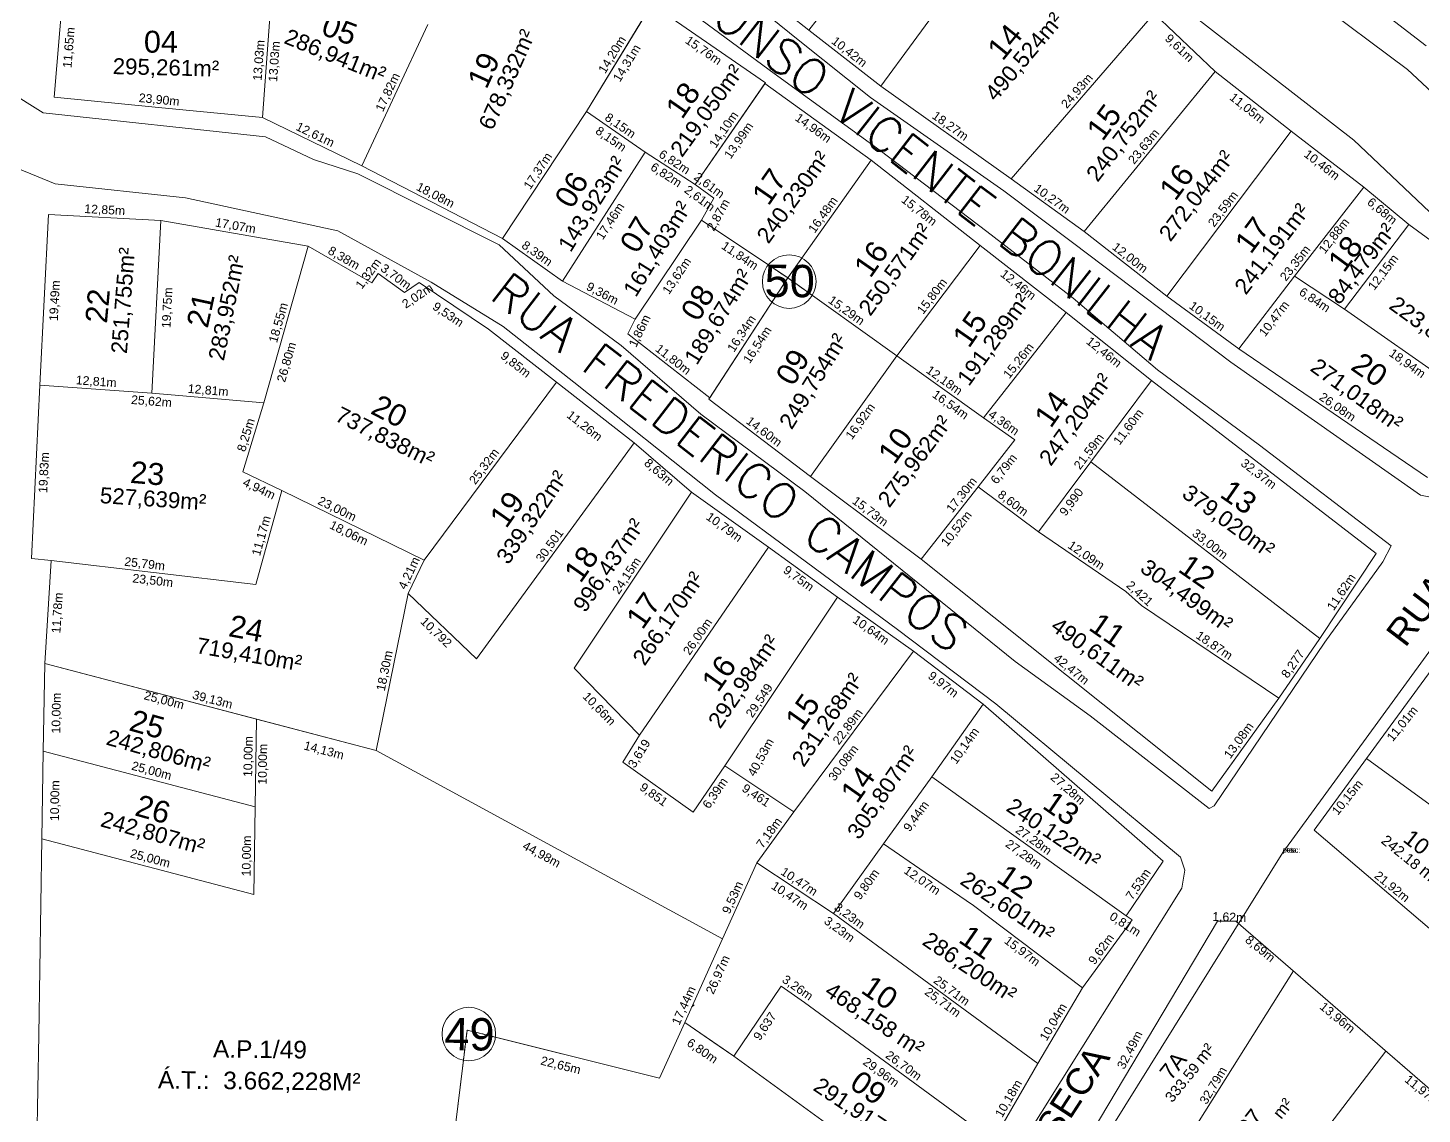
# Model space of a CAD drawing. Header units: metres. Extents: x 3808 to 8215, y 2374 to 6187.
# Drawn here: x 5423.2 to 5582.4, y 4436.8 to 4560.8 of the extents above; entities that cross this region are included whole.
import ezdxf
from ezdxf.enums import TextEntityAlignment as Align

# ---------------------------------------------------------------- set-up
doc = ezdxf.new("R2010")
doc.units = ezdxf.units.M
for name, pattern in [('CENTER', [2, 1.25, -0.25, 0.25, -0.25]), ('CONTINUO', [0]), ('TRACEJADA2', [0.375, 0.25, -0.125])]:
    doc.linetypes.add(name, pattern=pattern)
for name, color, linetype in [('0 - Cotas', 7, 'Continuous'), ('0 - Linhas Quadras', 7, 'Continuous'), ('0 - Nome Ruas', 7, 'CENTER'), ('0 - Numero de Lotes', 6, 'Continuous'), ('0 - Área Dos Lotes', 1, 'Continuous'), ('Areas Lotes', 1, 'Continuous'), ('COTAS', 7, 'Continuous'), ('LOTES_LINHAS', 7, 'Continuous'), ('LOTES_Q-49', 7, 'Continuous'), ('LOTES_Q-50', 7, 'Continuous'), ('LOTES_Q-51', 7, 'Continuous'), ('LOTES_Q-52', 7, 'Continuous'), ('PERIMETRO', 7, 'CONTINUO'), ('POLIGONAL IEIPA', 7, 'CONTINUO'), ('Poligono_LOTES_Q_28Anno2', 6, 'Continuous'), ('quadras', 7, 'Continuous'), ('Texto', 7, 'Continuous'), ('verde', 3, 'Continuous')]:
    doc.layers.add(name, color=color, linetype=linetype)
doc.styles.add('Arial', font='arial.ttf')
doc.styles.add('pedro', font='arial.ttf', dxfattribs={"height": 3})
doc.styles.add('SIMPLEX', font='simplex', dxfattribs={"height": 0.2})
doc.styles.get("Standard").update_dxf_attribs({"font": 'arial.ttf'})

msp = doc.modelspace()

# ---------------------------------------------------------------- linework, layer by layer
at = {"color": 217, "lineweight": 5, "true_color": 0x93278f}
msp.add_line((5558.39, 4473.669, 0), (5562.215, 4478.975, 0), dxfattribs=at)
at = {"layer": '0 - Linhas Quadras', "linetype": 'Continuous', "lineweight": 5}
for p, q in [((5576.07, 4477.416, 0), (5589.099, 4495.214, 0)), ((5576.07, 4477.416, 0), (5570.069, 4469.219, 0)), ((5576.07, 4477.416, 0), (5594.34, 4464.041, 0)), ((5570.069, 4469.219, 0), (5586.752, 4454.987, 0)), ((5559.051, 4458.824, 0), (5542.267, 4430.608, 0)), ((5561.15, 4458.836, 0), (5559.051, 4458.824, 0)), ((5587.328, 4436.151, 0), (5561.15, 4458.836, 0)), ((5567.718, 4453.144, 0), (5550.135, 4425.188, 0)), ((5578.276, 4443.995, 0), (5559.036, 4418.887, 0)), ((5587.328, 4436.151, 0), (5576.748, 4445.32, 0))]:
    msp.add_line(p, q, dxfattribs=at)
at = {"layer": 'COTAS', "color": 0, "linetype": 'TRACEJADA2', "lineweight": 5}
for p, q in [((5509.995, 4532.261, 0), (5511.605, 4534.53, 0)), ((5509.995, 4532.261, 0), (5507.773, 4533.747, 0)), ((5508.186, 4529.498, 0), (5509.995, 4532.261, 0)), ((5512.785, 4530.264, 0), (5509.995, 4532.261, 0)), ((5472.966, 4442.954, 0), (5473.383, 4446.401, 0)), ((5476.623, 4445.592, 0), (5473.383, 4446.401, 0))]:
    msp.add_line(p, q, dxfattribs=at)
at = {"layer": 'COTAS', "color": 0, "lineweight": 5}
for p, q in [((5425.171, 4488.238, 0), (5449.352, 4481.891, 0)), ((5449.192, 4471.892, 0), (5449.352, 4481.891, 0)), ((5449.352, 4481.891, 0), (5463.021, 4478.303, 0)), ((5463.021, 4478.303, 0), (5502.536, 4456.809, 0)), ((5449.031, 4461.893, 0), (5449.192, 4471.892, 0)), ((5424.489, 4445.859, 0), (5424.849, 4468.241, 0)), ((5424.849, 4468.241, 0), (5449.031, 4461.893, 0)), ((5424.85, 4468.241, 0), (5424.849, 4468.241, 0)), ((5424.749, 4461.986, 0), (5424.749, 4461.986, 0)), ((5502.536, 4456.809, 0), (5498.227, 4447.269, 0)), ((5498.227, 4447.269, 0), (5495.356, 4440.914, 0)), ((5423.807, 4403.48, 0), (5424.489, 4445.859, 0)), ((5473.383, 4446.401, 0), (5472.966, 4442.954, 0)), ((5476.623, 4445.592, 0), (5473.383, 4446.401, 0)), ((5476.433, 4445.639, 0), (5476.623, 4445.592, 0)), ((5495.356, 4440.914, 0), (5476.623, 4445.592, 0)), ((5472.966, 4442.954, 0), (5470.541, 4422.915, 0))]:
    msp.add_line(p, q, dxfattribs=at)
for centre in [(5510.16, 4531.834, 0), (5473.586, 4445.949, 0)]:
    msp.add_circle(centre, 3.059, dxfattribs=at)
at = {"layer": 'LOTES_LINHAS', "color": 5, "lineweight": 5}
for p, q in [((5574.61, 4547.97), (5542.396, 4573.007)), ((5580.736, 4556.042), (5557.164, 4573.676)), ((5503.7, 4565.507), (5511.356, 4559.282)), ((5498.065, 4563.242), (5508.457, 4555.61)), ((5511.356, 4559.282), (5519.433, 4552.841)), ((5508.457, 4555.61), (5520.529, 4546.796)), ((5587.908, 4549.344), (5580.736, 4556.042)), ((5425.007, 4551.112), (5420.91, 4553.635)), ((5519.433, 4552.841), (5534.66, 4542.191)), ((5450.375, 4548.379), (5425.007, 4551.112)), ((5455.85, 4545.777), (5450.375, 4548.379)), ((5583.25, 4539.802), (5574.61, 4547.97)), ((5460.913, 4544.139), (5455.85, 4545.777)), ((5520.529, 4546.796), (5532.703, 4537.556)), ((5422.103, 4544.734), (5426.354, 4542.984)), ((5477.044, 4536.024), (5460.913, 4544.139)), ((5426.354, 4542.984), (5441.25, 4541.4)), ((5441.25, 4541.4), (5458.646, 4537.63)), ((5534.66, 4542.191), (5542.636, 4536.174)), ((5458.646, 4537.63), (5469.295, 4531.77)), ((5532.703, 4537.556), (5542.566, 4529.931)), ((5542.636, 4536.174), (5560.583, 4522.636)), ((5483.299, 4530.227), (5477.044, 4536.024)), ((5469.295, 4531.77), (5477.494, 4526.703)), ((5490.961, 4524.531), (5483.299, 4530.227)), ((5542.566, 4529.931), (5552.212, 4521.778)), ((5477.494, 4526.703), (5485.572, 4520.368)), ((5500.081, 4516.702), (5490.961, 4524.531)), ((5552.212, 4521.778), (5563.863, 4513.18)), ((5560.583, 4522.636), (5582.215, 4507.47)), ((5485.572, 4520.368), (5501.727, 4507.485)), ((5511.942, 4507.89), (5500.081, 4516.702)), ((5563.863, 4513.18), (5578.869, 4501.686)), ((5501.727, 4507.485), (5522.51, 4492.116)), ((5535.961, 4488.463), (5511.942, 4507.89)), ((5582.215, 4507.47), (5584.327, 4507.022)), ((5578.869, 4501.686), (5577.922, 4499.861)), ((5577.922, 4499.861), (5571.292, 4490.67)), ((5522.51, 4492.116), (5533.739, 4483.628)), ((5571.292, 4490.67), (5558.671, 4471.995)), ((5544.527, 4482.264), (5535.961, 4488.463)), ((5533.739, 4483.628), (5554.816, 4466.139)), ((5558.104, 4471.702), (5544.527, 4482.264)), ((5558.671, 4471.995), (5558.104, 4471.702)), ((5554.816, 4466.139), (5555.329, 4464.652)), ((5555.329, 4464.652), (5554.97, 4462.599)), ((5554.97, 4462.599), (5535.974, 4432.252))]:
    msp.add_line(p, q, dxfattribs=at)
at = {"layer": 'LOTES_Q-49', "color": 41, "lineweight": 5, "true_color": 0xf4ee51}
for p, q in [((5424.63, 4520.018, 0), (5425.594, 4539.484, 0)), ((5425.594, 4539.484, 0), (5438.427, 4538.81, 0)), ((5438.427, 4538.81, 0), (5455.241, 4535.863, 0)), ((5455.241, 4535.863, 0), (5462.502, 4531.688, 0)), ((5455.241, 4535.863, 0), (5455.241, 4535.863, 0)), ((5462.502, 4531.688, 0), (5463.238, 4532.78, 0)), ((5463.238, 4532.78, 0), (5466.226, 4530.604, 0)), ((5466.226, 4530.604, 0), (5467.909, 4531.724, 0)), ((5467.909, 4531.724, 0), (5475.823, 4526.41, 0)), ((5475.823, 4526.41, 0), (5483.59, 4520.358, 0)), ((5483.59, 4520.358, 0), (5492.462, 4513.428, 0)), ((5423.65, 4500.216, 0), (5424.63, 4520.018, 0)), ((5492.462, 4513.428, 0), (5499.015, 4507.809, 0)), ((5499.015, 4507.809, 0), (5507.777, 4501.514, 0)), ((5507.777, 4501.514, 0), (5515.676, 4495.805, 0)), ((5425.92, 4499.99, 0), (5423.65, 4500.216, 0)), ((5425.171, 4488.238, 0), (5425.92, 4499.99, 0)), ((5515.676, 4495.805, 0), (5524.364, 4489.665, 0)), ((5524.364, 4489.665, 0), (5532.286, 4483.609, 0)), ((5425.01, 4478.24, 0), (5425.171, 4488.238, 0)), ((5532.286, 4483.609, 0), (5552.836, 4465.669, 0)), ((5424.849, 4468.241, 0), (5425.01, 4478.24, 0)), ((5424.489, 4445.859, 0), (5424.849, 4468.241, 0)), ((5552.836, 4465.669, 0), (5548.629, 4459.429, 0)), ((5549.308, 4458.994, 0), (5543.647, 4451.217, 0)), ((5548.629, 4459.429, 0), (5549.308, 4458.994, 0)), ((5543.647, 4451.217, 0), (5538.529, 4442.582, 0)), ((5423.807, 4403.48, 0), (5424.489, 4445.859, 0)), ((5538.529, 4442.582, 0), (5533.452, 4433.761, 0))]:
    msp.add_line(p, q, dxfattribs=at)
at = {"layer": 'LOTES_Q-49', "lineweight": 5}
for p, q in [((5424.63, 4520.018, 0), (5425.594, 4539.484, 0)), ((5425.594, 4539.484, 0), (5438.427, 4538.81, 0)), ((5438.427, 4538.81, 0), (5437.41, 4519.083, 0)), ((5437.41, 4519.083, 0), (5438.427, 4538.81, 0)), ((5438.427, 4538.81, 0), (5455.241, 4535.863, 0)), ((5438.427, 4538.81, 0), (5438.427, 4538.81, 0)), ((5450.174, 4518.015, 0), (5455.241, 4535.863, 0)), ((5455.241, 4535.863, 0), (5450.174, 4518.015, 0)), ((5455.241, 4535.863, 0), (5462.502, 4531.688, 0)), ((5462.502, 4531.688, 0), (5463.238, 4532.78, 0)), ((5463.238, 4532.78, 0), (5466.226, 4530.604, 0)), ((5466.226, 4530.604, 0), (5467.909, 4531.724, 0)), ((5467.909, 4531.724, 0), (5475.823, 4526.41, 0)), ((5475.823, 4526.41, 0), (5483.59, 4520.358, 0)), ((5475.823, 4526.41, 0), (5475.823, 4526.41, 0)), ((5468.469, 4500.047, 0), (5483.59, 4520.358, 0)), ((5483.59, 4520.358, 0), (5468.469, 4500.047, 0)), ((5483.59, 4520.358, 0), (5492.462, 4513.428, 0)), ((5423.65, 4500.216, 0), (5424.63, 4520.018, 0)), ((5437.41, 4519.083, 0), (5424.63, 4520.018, 0)), ((5424.63, 4520.018, 0), (5424.63, 4520.018, 0)), ((5424.63, 4520.018, 0), (5437.41, 4519.083, 0)), ((5424.63, 4520.018, 0), (5424.63, 4520.018, 0)), ((5450.174, 4518.015, 0), (5437.41, 4519.083, 0)), ((5437.41, 4519.083, 0), (5450.174, 4518.015, 0)), ((5447.791, 4510.115, 0), (5450.174, 4518.015, 0)), ((5450.174, 4518.015, 0), (5447.791, 4510.115, 0)), ((5492.462, 4513.428, 0), (5474.48, 4488.79, 0)), ((5474.48, 4488.791, 0), (5492.462, 4513.428, 0)), ((5492.462, 4513.428, 0), (5492.462, 4513.428, 0)), ((5492.462, 4513.428, 0), (5499.015, 4507.809, 0)), ((5452.252, 4508.003, 0), (5447.791, 4510.115, 0)), ((5447.791, 4510.115, 0), (5452.252, 4508.003, 0)), ((5452.252, 4508.003, 0), (5449.264, 4497.244, 0)), ((5449.264, 4497.244, 0), (5452.252, 4508.003, 0)), ((5468.469, 4500.047, 0), (5452.252, 4508.003, 0)), ((5452.252, 4508.003, 0), (5468.469, 4500.047, 0)), ((5485.626, 4487.707, 0), (5499.015, 4507.809, 0)), ((5499.015, 4507.809, 0), (5485.626, 4487.707, 0)), ((5499.015, 4507.809, 0), (5507.777, 4501.514, 0)), ((5493.07, 4480.072, 0), (5507.777, 4501.514, 0)), ((5507.777, 4501.514, 0), (5493.07, 4480.072, 0)), ((5507.777, 4501.514, 0), (5515.676, 4495.805, 0)), ((5507.777, 4501.514, 0), (5507.777, 4501.514, 0)), ((5507.777, 4501.514, 0), (5507.777, 4501.514, 0)), ((5425.92, 4499.99, 0), (5423.65, 4500.216, 0)), ((5425.171, 4488.238, 0), (5425.92, 4499.99, 0)), ((5449.264, 4497.244, 0), (5425.92, 4499.99, 0)), ((5425.92, 4499.99, 0), (5449.264, 4497.244, 0)), ((5466.67, 4496.238, 0), (5468.469, 4500.047, 0)), ((5468.469, 4500.047, 0), (5466.67, 4496.238, 0)), ((5466.67, 4496.238, 0), (5463.021, 4478.303, 0)), ((5463.021, 4478.303, 0), (5466.67, 4496.238, 0)), ((5474.48, 4488.79, 0), (5466.67, 4496.238, 0)), ((5466.67, 4496.238, 0), (5474.48, 4488.791, 0)), ((5502.814, 4476.545, 0), (5515.676, 4495.805, 0)), ((5515.676, 4495.805, 0), (5502.814, 4476.545, 0)), ((5515.676, 4495.805, 0), (5524.364, 4489.665, 0)), ((5515.676, 4495.805, 0), (5515.676, 4495.805, 0)), ((5474.48, 4488.791, 0), (5474.48, 4488.791, 0)), ((5510.694, 4471.31, 0), (5524.364, 4489.665, 0)), ((5524.364, 4489.665, 0), (5510.694, 4471.31, 0)), ((5524.364, 4489.665, 0), (5532.286, 4483.609, 0)), ((5524.364, 4489.665, 0), (5524.364, 4489.665, 0)), ((5463.021, 4478.303, 0), (5425.171, 4488.238, 0)), ((5493.07, 4480.072, 0), (5485.626, 4487.707, 0)), ((5485.626, 4487.707, 0), (5493.07, 4480.072, 0)), ((5526.453, 4475.319, 0), (5532.286, 4483.609, 0)), ((5532.286, 4483.609, 0), (5526.453, 4475.319, 0)), ((5532.286, 4483.609, 0), (5552.836, 4465.669, 0)), ((5491.167, 4476.994, 0), (5493.07, 4480.072, 0)), ((5493.07, 4480.072, 0), (5491.167, 4476.994, 0)), ((5463.021, 4478.303, 0), (5463.021, 4478.303, 0)), ((5502.536, 4456.809, 0), (5463.021, 4478.303, 0)), ((5499.192, 4471.281, 0), (5491.167, 4476.994, 0)), ((5491.167, 4476.994, 0), (5499.192, 4471.281, 0)), ((5502.814, 4476.545, 0), (5499.192, 4471.281, 0)), ((5499.192, 4471.281, 0), (5502.814, 4476.545, 0)), ((5510.694, 4471.31, 0), (5502.814, 4476.545, 0)), ((5502.814, 4476.545, 0), (5510.694, 4471.31, 0)), ((5520.932, 4467.656, 0), (5526.453, 4475.319, 0)), ((5526.453, 4475.319, 0), (5520.932, 4467.656, 0)), ((5548.629, 4459.429, 0), (5526.453, 4475.319, 0)), ((5526.453, 4475.319, 0), (5548.629, 4459.429, 0)), ((5506.471, 4465.49, 0), (5510.694, 4471.31, 0)), ((5510.694, 4471.31, 0), (5506.471, 4465.49, 0)), ((5515.204, 4459.708, 0), (5520.932, 4467.656, 0)), ((5520.932, 4467.656, 0), (5515.204, 4459.708, 0)), ((5520.932, 4467.656, 0), (5525.665, 4464.406, 0)), ((5525.665, 4464.406, 0), (5520.932, 4467.656, 0)), ((5502.536, 4456.809, 0), (5506.472, 4465.49, 0)), ((5506.471, 4465.49, 0), (5502.536, 4456.809, 0)), ((5515.204, 4459.708, 0), (5506.471, 4465.49, 0)), ((5506.472, 4465.49, 0), (5515.204, 4459.708, 0)), ((5552.836, 4465.669, 0), (5548.629, 4459.429, 0)), ((5525.665, 4464.406, 0), (5531.202, 4460.603, 0)), ((5531.202, 4460.603, 0), (5525.665, 4464.406, 0)), ((5517.806, 4457.798, 0), (5515.204, 4459.708, 0)), ((5515.204, 4459.708, 0), (5517.806, 4457.798, 0)), ((5531.202, 4460.603, 0), (5543.647, 4451.217, 0)), ((5531.202, 4460.603, 0), (5531.202, 4460.603, 0)), ((5543.647, 4451.217, 0), (5531.202, 4460.603, 0)), ((5549.308, 4458.994, 0), (5543.647, 4451.217, 0)), ((5548.629, 4459.429, 0), (5548.629, 4459.429, 0)), ((5548.629, 4459.429, 0), (5549.308, 4458.994, 0)), ((5548.629, 4459.429, 0), (5548.629, 4459.429, 0)), ((5498.227, 4447.269, 0), (5502.536, 4456.809, 0)), ((5538.529, 4442.582, 0), (5517.806, 4457.798, 0)), ((5517.806, 4457.798, 0), (5538.529, 4442.582, 0)), ((5517.806, 4457.798, 0), (5517.806, 4457.798, 0)), ((5509.235, 4451.398, 0), (5503.828, 4443.421, 0)), ((5503.828, 4443.421, 0), (5509.235, 4451.398, 0)), ((5511.913, 4449.537, 0), (5509.235, 4451.398, 0)), ((5509.235, 4451.398, 0), (5511.913, 4449.537, 0)), ((5543.647, 4451.217, 0), (5538.529, 4442.582, 0)), ((5533.452, 4433.761, 0), (5511.913, 4449.537, 0)), ((5511.913, 4449.537, 0), (5533.452, 4433.761, 0)), ((5495.356, 4440.914, 0), (5498.227, 4447.269, 0)), ((5503.828, 4443.421, 0), (5498.227, 4447.269, 0)), ((5498.227, 4447.269, 0), (5502.177, 4444.556, 0)), ((5498.227, 4447.269, 0), (5498.227, 4447.269, 0)), ((5470.541, 4422.915, 0), (5473.383, 4446.401, 0)), ((5473.383, 4446.401, 0), (5495.356, 4440.914, 0)), ((5502.177, 4444.556, 0), (5503.828, 4443.421, 0)), ((5528.585, 4425.452, 0), (5503.828, 4443.421, 0)), ((5503.828, 4443.421, 0), (5528.585, 4425.452, 0)), ((5538.529, 4442.582, 0), (5533.452, 4433.761, 0))]:
    msp.add_line(p, q, dxfattribs=at)
at = {"layer": 'LOTES_Q-50', "lineweight": 5}
for p, q in [((5426.233, 4552.882, 0), (5427.211, 4564.488, 0)), ((5450.98, 4563.555, 0), (5450.021, 4550.562, 0)), ((5450.021, 4550.562, 0), (5450.98, 4563.555, 0)), ((5487.018, 4551.249, 0), (5494.463, 4563.465, 0)), ((5494.407, 4563.374, 0), (5487.018, 4551.249, 0)), ((5494.463, 4563.465, 0), (5507.438, 4554.518, 0)), ((5461.366, 4545.047, 0), (5468.921, 4561.186, 0)), ((5468.921, 4561.186, 0), (5461.366, 4545.047, 0)), ((5507.438, 4554.518, 0), (5499.443, 4542.904, 0)), ((5499.443, 4542.904, 0), (5507.378, 4554.431, 0)), ((5507.378, 4554.431, 0), (5519.525, 4545.701, 0)), ((5507.438, 4554.518, 0), (5507.438, 4554.518, 0)), ((5438.177, 4551.717, 0), (5426.233, 4552.882, 0)), ((5450.021, 4550.562, 0), (5438.177, 4551.717, 0)), ((5461.366, 4545.047, 0), (5450.021, 4550.562, 0)), ((5487.018, 4551.249, 0), (5477.434, 4536.766, 0)), ((5477.434, 4536.766, 0), (5487.018, 4551.249, 0)), ((5493.707, 4546.597, 0), (5487.018, 4551.249, 0)), ((5487.018, 4551.249, 0), (5493.707, 4546.597, 0)), ((5484.277, 4531.905, 0), (5493.707, 4546.597, 0)), ((5493.707, 4546.597, 0), (5484.277, 4531.905, 0)), ((5499.443, 4542.904, 0), (5493.707, 4546.597, 0)), ((5493.707, 4546.597, 0), (5499.443, 4542.904, 0)), ((5509.995, 4532.261, 0), (5519.525, 4545.701, 0)), ((5519.525, 4545.701, 0), (5509.995, 4532.261, 0)), ((5519.525, 4545.701, 0), (5531.945, 4535.968, 0)), ((5519.525, 4545.701, 0), (5519.525, 4545.701, 0)), ((5519.525, 4545.701, 0), (5519.525, 4545.701, 0)), ((5477.434, 4536.766, 0), (5461.366, 4545.047, 0)), ((5461.366, 4545.047, 0), (5461.366, 4545.047, 0)), ((5501.54, 4541.35, 0), (5499.443, 4542.904, 0)), ((5499.443, 4542.904, 0), (5501.54, 4541.35, 0)), ((5500.155, 4538.839, 0), (5501.54, 4541.35, 0)), ((5501.54, 4541.35, 0), (5500.155, 4538.839, 0)), ((5492.558, 4527.536, 0), (5500.155, 4538.839, 0)), ((5500.155, 4538.839, 0), (5492.558, 4527.536, 0)), ((5509.995, 4532.261, 0), (5500.155, 4538.839, 0)), ((5500.155, 4538.839, 0), (5509.995, 4532.261, 0)), ((5484.277, 4531.905, 0), (5477.434, 4536.766, 0)), ((5522.428, 4523.36, 0), (5531.945, 4535.968, 0)), ((5531.945, 4535.968, 0), (5522.428, 4523.36, 0)), ((5531.945, 4535.968, 0), (5541.765, 4528.291, 0)), ((5492.558, 4527.536, 0), (5484.277, 4531.905, 0)), ((5484.277, 4531.905, 0), (5484.277, 4531.905, 0)), ((5500.973, 4518.402, 0), (5509.995, 4532.261, 0)), ((5509.995, 4532.261, 0), (5501.08, 4518.566, 0)), ((5522.428, 4523.36, 0), (5509.995, 4532.261, 0)), ((5509.995, 4532.261, 0), (5522.428, 4523.36, 0)), ((5532.34, 4516.284, 0), (5541.765, 4528.291, 0)), ((5541.765, 4528.291, 0), (5532.34, 4516.284, 0)), ((5541.765, 4528.291, 0), (5551.524, 4520.553, 0)), ((5541.765, 4528.291, 0), (5541.765, 4528.291, 0)), ((5541.765, 4528.291, 0), (5541.765, 4528.291, 0)), ((5491.752, 4525.863, 0), (5492.558, 4527.536, 0)), ((5492.558, 4527.536, 0), (5492.558, 4527.536, 0)), ((5501.08, 4518.566, 0), (5491.752, 4525.863, 0)), ((5512.605, 4509.582, 0), (5522.428, 4523.36, 0)), ((5522.428, 4523.36, 0), (5512.605, 4509.582, 0)), ((5532.34, 4516.284, 0), (5522.428, 4523.36, 0)), ((5522.428, 4523.36, 0), (5532.34, 4516.284, 0)), ((5544.581, 4511.261, 0), (5551.524, 4520.553, 0)), ((5551.524, 4520.553, 0), (5544.581, 4511.261, 0)), ((5551.524, 4520.553, 0), (5577.157, 4500.785, 0)), ((5512.605, 4509.582, 0), (5500.973, 4518.402, 0)), ((5501.08, 4518.566, 0), (5501.08, 4518.566, 0)), ((5535.906, 4513.771, 0), (5532.34, 4516.284, 0)), ((5532.34, 4516.284, 0), (5535.906, 4513.771, 0)), ((5531.724, 4508.425, 0), (5535.906, 4513.771, 0)), ((5535.906, 4513.771, 0), (5531.724, 4508.425, 0)), ((5538.601, 4503.258, 0), (5544.581, 4511.261, 0)), ((5544.581, 4511.261, 0), (5538.601, 4503.258, 0)), ((5544.581, 4511.261, 0), (5570.728, 4491.102, 0)), ((5570.716, 4491.112, 0), (5544.581, 4511.261, 0)), ((5525.207, 4500.172, 0), (5512.605, 4509.582, 0)), ((5512.605, 4509.582, 0), (5512.605, 4509.582, 0)), ((5525.207, 4500.172, 0), (5531.724, 4508.425, 0)), ((5531.724, 4508.425, 0), (5525.207, 4500.172, 0)), ((5531.724, 4508.425, 0), (5538.601, 4503.258, 0)), ((5538.601, 4503.258, 0), (5531.724, 4508.425, 0)), ((5548.606, 4496.467, 0), (5538.601, 4503.258, 0)), ((5538.601, 4503.258, 0), (5548.594, 4496.477, 0)), ((5558.39, 4473.669, 0), (5525.207, 4500.172, 0)), ((5525.207, 4500.172, 0), (5525.207, 4500.172, 0)), ((5577.157, 4500.785, 0), (5570.716, 4491.112, 0)), ((5548.594, 4496.477, 0), (5550.387, 4494.851, 0)), ((5550.387, 4494.851, 0), (5548.606, 4496.467, 0)), ((5566.041, 4484.281, 0), (5550.387, 4494.851, 0)), ((5550.387, 4494.851, 0), (5566.041, 4484.281, 0)), ((5570.728, 4491.102, 0), (5566.054, 4484.272, 0)), ((5570.716, 4491.112, 0), (5570.716, 4491.112, 0)), ((5566.041, 4484.281, 0), (5558.39, 4473.669, 0)), ((5566.054, 4484.272, 0), (5566.041, 4484.281, 0)), ((5566.054, 4484.272, 0), (5566.054, 4484.272, 0)), ((5558.39, 4473.669, 0), (5558.39, 4473.669, 0))]:
    msp.add_line(p, q, dxfattribs=at)
at = {"layer": 'LOTES_Q-51', "lineweight": 5}
for p, q in [((5520.622, 4554.151, 0), (5536.01, 4575.165, 0)), ((5536.01, 4575.165, 0), (5520.622, 4554.151, 0)), ((5512.398, 4560.553, 0), (5519.918, 4570.213, 0)), ((5519.918, 4570.213, 0), (5512.398, 4560.553, 0)), ((5512.398, 4560.553, 0), (5504.41, 4566.852, 0)), ((5535.515, 4543.573, 0), (5551.804, 4562.442, 0)), ((5551.804, 4562.442, 0), (5535.515, 4543.573, 0)), ((5551.804, 4562.442, 0), (5558.78, 4555.835, 0)), ((5520.622, 4554.151, 0), (5512.398, 4560.553, 0)), ((5512.398, 4560.553, 0), (5512.398, 4560.553, 0)), ((5558.78, 4555.835, 0), (5543.823, 4537.538, 0)), ((5543.823, 4537.538, 0), (5558.78, 4555.835, 0)), ((5558.78, 4555.835, 0), (5558.78, 4555.835, 0)), ((5558.78, 4555.835, 0), (5567.465, 4549.005, 0)), ((5535.515, 4543.573, 0), (5520.622, 4554.151, 0)), ((5520.622, 4554.151, 0), (5520.622, 4554.151, 0)), ((5553.285, 4530.156, 0), (5567.465, 4549.005, 0)), ((5567.465, 4549.005, 0), (5553.285, 4530.156, 0)), ((5567.465, 4549.005, 0), (5575.755, 4542.619, 0)), ((5567.465, 4549.005, 0), (5567.465, 4549.005, 0)), ((5543.823, 4537.538, 0), (5535.515, 4543.573, 0)), ((5535.515, 4543.573, 0), (5535.515, 4543.573, 0)), ((5567.83, 4532.467, 0), (5575.755, 4542.619, 0)), ((5575.755, 4542.619, 0), (5567.83, 4532.467, 0)), ((5575.755, 4542.619, 0), (5580.899, 4538.353, 0)), ((5575.755, 4542.619, 0), (5575.755, 4542.619, 0)), ((5573.536, 4528.692, 0), (5580.899, 4538.353, 0)), ((5580.899, 4538.353, 0), (5573.536, 4528.692, 0)), ((5580.899, 4538.353, 0), (5595.905, 4527.302, 0)), ((5553.285, 4530.156, 0), (5543.823, 4537.538, 0)), ((5561.47, 4524.152, 0), (5567.83, 4532.467, 0)), ((5567.83, 4532.467, 0), (5561.47, 4524.152, 0)), ((5567.83, 4532.467, 0), (5573.536, 4528.692, 0)), ((5573.536, 4528.692, 0), (5567.83, 4532.467, 0)), ((5561.47, 4524.152, 0), (5553.285, 4530.156, 0)), ((5573.536, 4528.692, 0), (5589.054, 4517.83, 0)), ((5589.054, 4517.83, 0), (5573.536, 4528.692, 0)), ((5573.536, 4528.692, 0), (5573.536, 4528.692, 0)), ((5583.014, 4509.46, 0), (5561.47, 4524.152, 0))]:
    msp.add_line(p, q, dxfattribs=at)
at = {"layer": 'LOTES_Q-52', "lineweight": 5, "transparency": 16777216}
msp.add_line((5582.882, 4558.733, 0), (5575.406, 4564.516, 0), dxfattribs=at)
at = {"layer": 'PERIMETRO', "lineweight": 5}
for p, q in [((5425.01, 4478.24, 0), (5425.171, 4488.238, 0)), ((5425.171, 4488.238, 0), (5449.352, 4481.891, 0)), ((5449.352, 4481.891, 0), (5449.192, 4471.892, 0)), ((5424.849, 4468.241, 0), (5425.01, 4478.24, 0)), ((5449.192, 4471.892, 0), (5425.01, 4478.24, 0)), ((5425.01, 4478.24, 0), (5449.192, 4471.892, 0)), ((5449.192, 4471.892, 0), (5449.031, 4461.893, 0)), ((5449.031, 4461.893, 0), (5424.849, 4468.241, 0))]:
    msp.add_line(p, q, dxfattribs=at)
at = {"layer": 'POLIGONAL IEIPA', "color": 1, "linetype": 'CONTINUO', "lineweight": 5, "ltscale": 2}
for p, q in [((5750.697, 4719.464, 277.088), (5566.503, 4466.677, 267.193)), ((5566.503, 4466.677, 267.193), (5536.768, 4418.939, 265.803))]:
    msp.add_line(p, q, dxfattribs=at)
at = {"layer": 'quadras', "color": 2, "lineweight": 5}
for p, q in [((5512.398, 4560.553, 0), (5504.41, 4566.852, 0)), ((5426.233, 4552.882, 0), (5427.211, 4564.488, 0)), ((5494.463, 4563.465, 0), (5507.438, 4554.518, 0)), ((5551.804, 4562.442, 0), (5558.78, 4555.835, 0)), ((5520.622, 4554.151, 0), (5512.398, 4560.553, 0)), ((5558.78, 4555.835, 0), (5567.465, 4549.005, 0)), ((5507.438, 4554.518, 0), (5507.378, 4554.431, 0)), ((5507.378, 4554.431, 0), (5519.525, 4545.701, 0)), ((5535.515, 4543.573, 0), (5520.622, 4554.151, 0)), ((5438.177, 4551.717, 0), (5426.233, 4552.882, 0)), ((5450.021, 4550.562, 0), (5438.177, 4551.717, 0)), ((5461.366, 4545.047, 0), (5450.021, 4550.562, 0)), ((5567.465, 4549.005, 0), (5575.755, 4542.619, 0)), ((5519.525, 4545.701, 0), (5531.945, 4535.968, 0)), ((5477.434, 4536.766, 0), (5461.366, 4545.047, 0)), ((5543.823, 4537.538, 0), (5535.515, 4543.573, 0)), ((5575.755, 4542.619, 0), (5580.899, 4538.353, 0)), ((5580.899, 4538.353, 0), (5595.905, 4527.302, 0)), ((5484.277, 4531.905, 0), (5477.434, 4536.766, 0)), ((5553.285, 4530.156, 0), (5543.823, 4537.538, 0)), ((5531.945, 4535.968, 0), (5541.765, 4528.291, 0)), ((5492.558, 4527.536, 0), (5484.277, 4531.905, 0)), ((5561.47, 4524.152, 0), (5553.285, 4530.156, 0)), ((5541.765, 4528.291, 0), (5551.524, 4520.553, 0)), ((5491.752, 4525.863, 0), (5492.558, 4527.536, 0)), ((5501.08, 4518.566, 0), (5491.752, 4525.863, 0)), ((5583.014, 4509.46, 0), (5561.47, 4524.152, 0)), ((5551.524, 4520.553, 0), (5577.157, 4500.785, 0)), ((5500.973, 4518.402, 0), (5501.08, 4518.566, 0)), ((5512.605, 4509.582, 0), (5500.973, 4518.402, 0)), ((5525.207, 4500.172, 0), (5512.605, 4509.582, 0)), ((5558.39, 4473.669, 0), (5525.207, 4500.172, 0)), ((5577.157, 4500.785, 0), (5570.716, 4491.112, 0)), ((5570.728, 4491.102, 0), (5566.054, 4484.272, 0)), ((5570.716, 4491.112, 0), (5570.728, 4491.102, 0)), ((5566.041, 4484.281, 0), (5558.39, 4473.669, 0)), ((5566.054, 4484.272, 0), (5566.041, 4484.281, 0))]:
    msp.add_line(p, q, dxfattribs=at)
at = {"layer": 'quadras', "color": 2, "lineweight": 5, "transparency": 16777216}
msp.add_line((5582.881, 4558.734, 0), (5575.406, 4564.516, 0), dxfattribs=at)
at = {"layer": 'verde', "color": 70, "linetype": 'Continuous', "lineweight": 5, "true_color": 0x70f40b}
msp.add_line((5499.017, 4449.019, 0), (5499.304, 4449.3, 0), dxfattribs=at)

# ---------------------------------------------------------------- texts
at = {"lineweight": 5}
for tag in ['desc:', 'cota:', 'pto:']:
    msp.add_attdef(tag, (5566.503, 4466.677, 267.193), '', height=0.6, rotation=359.35516, dxfattribs=at)
at = {"layer": '0 - Cotas', "lineweight": 5, "style": 'Arial'}
for s, rotation, p in [('11,01m', 50.93117, (5579.052, 4479.255, 0)), ('10,15m', 50.93117, (5572.782, 4470.848, 0)), ('21,92m', 320.93117, (5576.873, 4463.866, 0)), ('1,62m', 357.86718, (5558.439, 4458.879, 0)), ('8,69m', 320.93117, (5562.116, 4456.531, 0)), ('13,96m', 320.93117, (5570.629, 4448.909, 0)), ('32,49m', 62.79605, (5548.405, 4441.839, 0)), ('32,79m', 59.30702, (5557.799, 4437.831, 0)), ('11,97m', 320.93117, (5580.324, 4440.592, 0))]:
    msp.add_text(s, height=1, rotation=rotation, dxfattribs=at).set_placement(p)
at = {"layer": '0 - Nome Ruas', "linetype": 'Continuous', "lineweight": 5, "style": 'pedro'}
for rotation, p in [(52.74373, (5580.485, 4489.971, 0)), (56.94324, (5510.323, 4387.089, 0))]:
    msp.add_text('RUA MARECHAL D. DA FONSECA', height=3, rotation=rotation, dxfattribs=at).set_placement(p)
at = {"layer": '0 - Numero de Lotes', "lineweight": 5, "style": 'Arial'}
for s, rotation, p in [('10', 321.92725, (5580.114, 4468.003, -540.279)), ('7A', 51.92725, (5553.738, 4440.549, -540.279)), ('07', 51.92725, (5562.624, 4434.251, -540.279))]:
    msp.add_text(s, height=1.8197, rotation=rotation, dxfattribs=at).set_placement(p)
at = {"layer": '0 - Área Dos Lotes', "lineweight": 5, "style": 'Arial'}
for s, height, rotation, p in [('242.18 ', 1.2, 320.93117, (5577.633, 4467.844, 0)), ('m²', 1.4, 320.93117, (5581.975, 4464.319, 0)), ('m²', 1.4, 50.93117, (5557.409, 4442.394, 0)), ('333.59 ', 1.2, 50.93117, (5553.883, 4438.051, 0)), ('m²', 1.4, 50.93117, (5566.325, 4436.133, 0))]:
    msp.add_text(s, height=height, rotation=rotation, dxfattribs=at).set_placement(p)
at = {"layer": 'Areas Lotes', "color": 1, "lineweight": 5, "style": 'Arial'}
for s, rotation, p in [('490,524m²', 49.84624, (5533.735, 4552.302, 0)), ('286,941m²', 337.90317, (5452.367, 4559.089, 0)), ('678,332m²', 65.96553, (5476.289, 4548.996, 0)), ('295,261m²', 358.62124, (5432.914, 4555.527, 0)), ('219,050m²', 54.11287, (5497.922, 4545.923, 0)), ('240,752m²', 52.48589, (5545.361, 4543.099, 0)), ('143,923m²', 58.12487, (5485.204, 4535.082, 0)), ('240,230m²', 54.11287, (5507.782, 4536.049, 0)), ('272,044m²', 52.48589, (5553.666, 4536.283, 0)), ('161,403m²', 58.12487, (5492.645, 4529.954, 0)), ('241,191m²', 52.48589, (5562.284, 4530.217, 0)), ('250,571m²', 54.11287, (5519.418, 4527.795, 0)), ('84,479m²', 52.48589, (5572.96, 4529.089, 0)), ('251,755m²', 85.55297, (5434.546, 4523.553, 0)), ('283,952m²', 78.55371, (5445.61, 4522.713, 0)), ('189,674m²', 58.12487, (5499.61, 4522.197, 0)), ('191,289m²', 54.11287, (5530.67, 4519.799, 0)), ('223,873m²', 324.11287, (5578.501, 4528.847, 0)), ('249,754m²', 58.12487, (5510.443, 4514.838, 0)), ('271,018m²', 324.11287, (5569.51, 4521.758, 0)), ('247,204m²', 54.11287, (5540.018, 4510.67, 0)), ('737,838m²', 333.49704, (5458.18, 4516.031, 0)), ('275,962m²', 53.46307, (5521.588, 4505.92, 0)), ('339,322m²', 55.62205, (5478.089, 4499.424, 0)), ('527,639m²', 356.09472, (5431.419, 4506.562, 0)), ('379,020m²', 324.11287, (5554.859, 4507.344, 0)), ('996,437m²', 55.62205, (5486.856, 4493.944, 0)), ('304,499m²', 324.11287, (5550.084, 4498.83, 0)), ('266,170m²', 55.62205, (5493.657, 4487.868, 0)), ('490,611m²', 324.11287, (5539.877, 4492.18, 0)), ('292,984m²', 55.62205, (5502.274, 4480.695, 0)), ('719,410m²', 350.07786, (5442.382, 4489.449, 0)), ('231,268m²', 55.62205, (5511.817, 4476.312, 0)), ('242,806m²', 344.35516, (5432.066, 4479.011, 0)), ('305,807m²', 55.62205, (5518.139, 4468.026, 0)), ('240,122m²', 326.14583, (5534.806, 4471.519, 0)), ('242,807m²', 344.35516, (5431.422, 4469.684, 0)), ('262,601m²', 326.14583, (5529.533, 4463.154, 0)), ('286,200m²', 326.14583, (5525.219, 4456.238, 0)), ('468,158 m²', 326.14583, (5514.079, 4450.482, 0)), ('291,917m²', 326.14583, (5512.768, 4439.617, 0))]:
    msp.add_text(s, height=1.8197, rotation=rotation, dxfattribs=at).set_placement(p)
at = {"layer": 'COTAS', "lineweight": 5, "style": 'Arial'}
for s, rotation, p in [('11,65m', 85.18458, (5428.219, 4556.19, 0)), ('9,61m', 316.55357, (5552.966, 4559.483, 0)), ('13,03m', 85.77879, (5449.928, 4554.733, 0)), ('13,03m', 85.77879, (5451.693, 4554.603, 0)), ('14,20m', 58.64165, (5489.15, 4555.5, 0)), ('14,31m', 58.64165, (5490.832, 4554.537, 0)), ('15,76m', 325.41372, (5498.191, 4559.149, 0)), ('10,42m', 322.09756, (5514.893, 4559.118, 0)), ('17,82m', 64.91535, (5463.781, 4551.148, 0)), ('24,93m', 49.19802, (5541.851, 4551.524, 0)), ('23,90m', 354.42749, (5435.871, 4552.344, 0)), ('11,05m', 321.81559, (5560.336, 4552.697, 0)), ('8,15m', 325.17886, (5489.011, 4550.35, 0)), ('14,10m', 55.45729, (5501.771, 4546.995, 0)), ('14,96m', 324.29563, (5510.732, 4550.328, 0)), ('18,27m', 324.61656, (5526.375, 4550.555, 0)), ('12,61m', 334.07913, (5453.745, 4549.196, 0)), ('8,15m', 325.17886, (5487.95, 4548.824, 0)), ('13,99m', 55.45729, (5503.473, 4545.759, 0)), ('23,63m', 50.73711, (5549.533, 4545.155, 0)), ('17,37m', 56.50427, (5480.589, 4542.26, 0)), ('6,82m', 327.22682, (5495.175, 4546.127, 0)), ('10,46m', 322.39207, (5568.825, 4546.193, 0)), ('6,82m', 327.22682, (5494.229, 4544.658, 0)), ('2,61m', 323.46719, (5499.189, 4543.589, 0)), ('18,08m', 332.73395, (5467.485, 4542.344, 0)), ('2,61m', 323.46719, (5498.092, 4542.108, 0)), ('10,27m', 324.0052, (5537.994, 4542.266, 0)), ('2,87m', 61.12136, (5501.554, 4537.516, 0)), ('16,48m', 54.66031, (5513.069, 4537.286, 0)), ('15,78m', 321.91619, (5522.868, 4541.003, 0)), ('23,59m', 53.04651, (5558.67, 4537.979, 0)), ('6,68m', 320.33154, (5576.048, 4540.749, 0)), ('12,85m', 357.04713, (5429.673, 4539.668, 0)), ('17,46m', 57.22682, (5488.876, 4536.517, 0)), ('17,07m', 350.05876, (5444.578, 4538.138, 0)), ('12,88m', 52.02141, (5571.303, 4534.93, 0)), ('8,39m', 324.60656, (5479.518, 4535.776, 0)), ('11,84m', 326.23932, (5502.325, 4535.684, 0)), ('12,00m', 322.0426, (5546.939, 4535.615, 0)), ('8,38m', 330.10509, (5457.402, 4535.081, 0)), ('23,35m', 52.2769, (5566.877, 4531.814, 0)), ('12,15m', 52.69035, (5576.945, 4530.762, 0)), ('1,32m', 53.9454, (5461.367, 4530.889, 0)), ('3,70m', 323.9454, (5463.411, 4533.148, 0)), ('13,62m', 56.09391, (5496.434, 4530.29, 0)), ('12,46m', 321.98032, (5534.177, 4532.537, 0)), ('19,49m', 86.992, (5426.663, 4527.306, 0)), ('2,02m', 33.64576, (5466.385, 4528.73, 0)), ('9,36m', 332.18696, (5486.898, 4530.966, 0)), ('15,80m', 52.95075, (5525.445, 4528.021, 0)), ('19,75m', 87.04713, (5439.518, 4526.5, 0)), ('15,29m', 324.39881, (5514.525, 4529.51, 0)), ('6,84m', 326.51231, (5568.269, 4530.416, 0)), ('18,55m', 74.15055, (5451.678, 4524.777, 0)), ('9,53m', 326.11519, (5469.344, 4528.764, 0)), ('10,15m', 323.73782, (5555.711, 4528.873, 0)), ('10,47m', 52.59122, (5564.481, 4525.467, 0)), ('1,86m', 64.25586, (5492.684, 4524.255, 0)), ('16,34m', 56.77623, (5503.853, 4523.697, 0)), ('16,54m', 56.93477, (5505.659, 4522.401, 0)), ('12,46m', 321.59177, (5543.972, 4524.852, 0)), ('26,80m', 73.86265, (5452.596, 4520.277, 0)), ('9,85m', 322.07607, (5477.113, 4523.187, 0)), ('11,80m', 321.96486, (5494.785, 4523.998, 0)), ('15,26m', 51.87117, (5535.28, 4520.677, 0)), ('18,94m', 325.00895, (5578.541, 4523.442, 0)), ('12,18m', 324.47606, (5525.695, 4521.519, 0)), ('12,81m', 355.8114, (5428.695, 4520.122, 0)), ('25,62m', 355.51492, (5435, 4517.878, 0)), ('12,81m', 355.21832, (5441.472, 4519.144, 0)), ('16,54m', 324.57086, (5526.393, 4518.738, 0)), ('26,08m', 325.70628, (5570.563, 4518.435, 0)), ('11,26m', 322.00546, (5484.666, 4516.426, 0)), ('16,92m', 54.51446, (5517.318, 4513.713, 0)), ('4,36m', 324.83594, (5532.796, 4516.452, 0)), ('11,60m', 53.23293, (5547.873, 4513.094, 0)), ('8,25m', 73.21528, (5448.044, 4512.338, 0)), ('14,60m', 322.82994, (5505.149, 4515.737, 0)), ('21,59m', 53.23284, (5543.363, 4510.298, 0)), ('19,83m', 87.1644, (5425.446, 4507.689, 0)), ('25,32m', 53.33364, (5474.332, 4508.592, 0)), ('8,63m', 319.3893, (5493.515, 4510.982, 0)), ('6,79m', 51.96562, (5533.848, 4508.631, 0)), ('32,37m', 322.35962, (5561.618, 4510.928, 0)), ('4,94m', 334.6685, (5447.689, 4508.584, 0)), ('17,30m', 51.80443, (5528.783, 4505.363, 0)), ('8,60m', 323.23274, (5533.867, 4507.323, 0)), ('23,00m', 333.94863, (5456.25, 4506.484, 0)), ('15,73m', 323.25011, (5517.254, 4506.61, 0)), ('11,17m', 74.4781, (5449.741, 4500.456, 0)), ('18,06m', 333.86641, (5457.583, 4503.723, 0)), ('10,79m', 324.30593, (5500.575, 4504.781, 0)), ('10,52m', 51.70401, (5528.184, 4501.513, 0)), ('33,00m', 322.36884, (5556.06, 4502.916, 0)), ('12,09m', 325.83632, (5541.869, 4501.51, 0)), ('25,79m', 353.3806, (5434.215, 4499.411, 0)), ('4,21m', 64.70917, (5466.369, 4496.602, 0)), ('24,15m', 56.33376, (5490.71, 4496.061, 0)), ('23,50m', 353.29123, (5435.141, 4497.512, 0)), ('9,75m', 324.14061, (5509.38, 4498.7, 0)), ('11,62m', 56.33867, (5572.308, 4494.196, 0)), ('11,78m', 86.35352, (5426.951, 4491.659, 0)), ('26,00m', 55.55441, (5498.79, 4489.118, 0)), ('10,64m', 324.752, (5517.319, 4493.004, 0)), ('18,87m', 325.9742, (5556.487, 4491.214, 0)), ('18,30m', 78.49941, (5463.983, 4485.037, 0)), ('42,47m', 321.38638, (5540.256, 4488.665, 0)), ('9,97m', 322.605, (5525.913, 4486.651, 0)), ('10,00m', 89.07791, (5426.939, 4480.246, 0)), ('39,13m', 345.2915, (5441.959, 4484.245, 0)), ('10,66m', 314.27492, (5486.496, 4484.406, 0)), ('22,89m', 53.32337, (5515.838, 4478.878, 0)), ('10,14m', 54.87152, (5529.231, 4476.675, 0)), ('13,08m', 54.21097, (5560.51, 4477.294, 0)), ('10,00m', 89.07791, (5448.846, 4475.282, 0)), ('14,13m', 345.2915, (5454.674, 4478.449, 0)), ('40,53m', 61.32684, (5506.216, 4475.264, 0)), ('30,08m', 53.48418, (5515.352, 4474.746, 0)), ('25,00m', 344.86627, (5435.004, 4476.143, 0)), ('27,28m', 318.87836, (5539.908, 4475.106, 0)), ('10,00m', 89.08347, (5426.778, 4470.247, 0)), ('6,39m', 55.46885, (5501.004, 4471.579, 0)), ('9,44m', 54.22238, (5523.908, 4468.959, 0)), ('7,18m', 54.03543, (5507.123, 4467.069, 0)), ('27,28m', 324.37626, (5535.9, 4469.041, 0)), ('10,00m', 89.07791, (5448.663, 4463.936, 0)), ('44,98m', 331.4567, (5479.62, 4467.126, 0)), ('27,28m', 324.37626, (5534.75, 4467.436, 0)), ('25,00m', 344.86627, (5434.843, 4466.144, 0)), ('10,47m', 326.49098, (5509.09, 4464.236, 0)), ('9,80m', 54.22238, (5518.247, 4461.18, 0)), ('12,07m', 325.5222, (5523.148, 4464.392, 0)), ('7,53m', 56.01264, (5549.322, 4461.173, 0)), ('9,53m', 65.61578, (5503.344, 4459.561, 0)), ('10,47m', 326.49098, (5508.021, 4462.621, 0)), ('3,23m', 323.71179, (5515.189, 4460.215, 0)), ('0,81m', 327.3799, (5546.622, 4459.117, 0)), ('3,23m', 323.71179, (5514.041, 4458.652, 0)), ('15,97m', 323.03783, (5534.61, 4456.417, 0)), ('9,62m', 53.94869, (5545.021, 4453.784, 0)), ('26,97m', 65.66314, (5501.502, 4450.406, 0)), ('3,26m', 325.2032, (5509.255, 4451.943, 0)), ('25,71m', 323.71179, (5526.546, 4451.877, 0)), ('17,44m', 65.68913, (5497.61, 4446.875, 0)), ('25,71m', 323.71179, (5525.531, 4450.558, 0)), ('10,04m', 59.34712, (5539.541, 4445.072, 0)), ('6,80m', 325.50965, (5498.378, 4444.718, 0)), ('26,70m', 323.77863, (5521.059, 4443.333, 0)), ('22,65m', 345.98, (5481.699, 4442.48, 0)), ('29,96m', 323.93371, (5518.481, 4442.564, 0)), ('10,18m', 60.07342, (5534.466, 4436.325, 0))]:
    msp.add_text(s, height=1, rotation=rotation, dxfattribs=at).set_placement(p)
at = {"layer": 'COTAS', "color": 0, "lineweight": 5, "style": 'Arial'}
for s, p in [('50', (5507.327, 4530.099, 0)), ('49', (5470.764, 4444.12, 0))]:
    msp.add_text(s, height=3.6939, rotation=359.35516, dxfattribs=at).set_placement(p)
at = {"layer": 'COTAS', "color": 2, "lineweight": 5, "style": 'Arial'}
for s, rotation, p in [('9,990', 53.23274, (5541.716, 4504.99, 0)), ('30,501', 53.87618, (5481.947, 4499.699, 0)), ('2,421', 317.79787, (5548.558, 4497.053, 0)), ('10,792', 316.36435, (5467.976, 4492.941, 0)), ('8,277', 55.50043, (5567.067, 4486.48, 0)), ('29,549', 56.0929, (5505.954, 4481.976, 0)), ('3,619', 58.26439, (5492.526, 4476.227, 0)), ('9,851', 324.55486, (5492.99, 4473.905, 0)), ('9,461', 326.34905, (5504.663, 4473.762, 0)), ('9,637', 55.86841, (5506.804, 4445.117, 0))]:
    msp.add_text(s, height=1, rotation=rotation, dxfattribs=at).set_placement(p)
at = {"layer": 'PERIMETRO', "color": 7, "lineweight": 5, "style": 'SIMPLEX'}
for s, p in [('RUA AFONSO VICENTE BONILHA', (5485.727, 4573.398)), ('RUA FREDERICO CAMPOS', (5475.765, 4529.993))]:
    msp.add_text(s, height=4, rotation=322.35516, dxfattribs=at).set_placement(p)
at = {"layer": 'PERIMETRO', "lineweight": 5, "style": 'Arial'}
for s, rotation, p in [('25,00m', 345.29172, (5436.428, 4484.178, 0)), ('10,00m', 89.07791, (5450.499, 4474.407, 0))]:
    msp.add_text(s, height=1, rotation=rotation, dxfattribs=at).set_placement(p)
at = {"layer": 'Poligono_LOTES_Q_28Anno2', "color": 18, "lineweight": 5, "true_color": 0x000000, "style": 'Arial'}
for s, rotation, p in [('05', 338.92852, (5458.116, 4558.717, 0)), ('04', 359.64658, (5438.423, 4557.213, 0)), ('14', 50.87158, (5536.322, 4557.951, 0)), ('19', 65.33859, (5477.087, 4555.145, 0)), ('18', 55.13822, (5499.653, 4551.417, 0)), ('15', 53.51124, (5547.685, 4548.862, 0)), ('06', 59.15022, (5487.015, 4541.309, 0)), ('17', 55.13822, (5509.513, 4541.543, 0)), ('16', 53.51124, (5555.99, 4542.045, 0)), ('07', 59.15022, (5494.456, 4536.18, 0)), ('17', 53.51124, (5564.608, 4535.979, 0)), ('16', 55.13822, (5521.15, 4533.29, 0)), ('18', 53.51124, (5575.234, 4533.851, 0)), ('08', 59.15022, (5501.421, 4528.423, 0)), ('22', 84.78811, (5433.196, 4528.877, 0)), ('21', 77.78885, (5444.918, 4528.162, 0)), ('15', 55.13822, (5532.401, 4525.294, 0)), ('09', 59.15022, (5512.254, 4521.064, 0)), ('20', 325.13822, (5575.281, 4520.157, 0)), ('20', 332.73218, (5463.622, 4515.284, 0)), ('14', 55.13822, (5541.75, 4516.165, 0)), ('10', 54.48841, (5523.899, 4511.979, 0)), ('23', 355.32986, (5436.73, 4507.963, 0)), ('19', 54.85719, (5479.576, 4504.712, 0)), ('13', 325.13822, (5560.354, 4505.612, 0)), ('18', 54.85719, (5488.06, 4498.458, 0)), ('12', 325.13822, (5555.578, 4497.099, 0)), ('17', 54.85719, (5495.143, 4493.156, 0)), ('24', 349.313, (5447.811, 4490.285, 0)), ('11', 325.13822, (5545.371, 4490.448, 0)), ('16', 54.85719, (5503.761, 4485.982, 0)), ('15', 54.85719, (5513.304, 4481.599, 0)), ('25', 344.35516, (5436.337, 4479.393, 0)), ('14', 54.85719, (5519.625, 4473.314, 0)), ('26', 344.35516, (5436.996, 4469.688, 0)), ('13', 325.38097, (5540.107, 4470.081, 0)), ('12', 325.38097, (5534.835, 4461.716, 0)), ('11', 325.38097, (5530.52, 4454.8, 0)), ('10', 325.38097, (5519.381, 4449.044, 0)), ('09', 325.38097, (5518.069, 4438.179, 0))]:
    msp.add_text(s, height=2.5, rotation=rotation, dxfattribs=at).set_placement(p, align=Align.BOTTOM_CENTER)
at = {"layer": 'Texto', "lineweight": 5, "style": 'Arial'}
for s, p in [('A.P.1/49', (5444.373, 4443.277, 0)), ('Á.T.:  3.662,228M²', (5438.084, 4439.745, 0))]:
    msp.add_text(s, height=2, rotation=359.35516, dxfattribs=at).set_placement(p)

doc.saveas('drawing.dxf')
